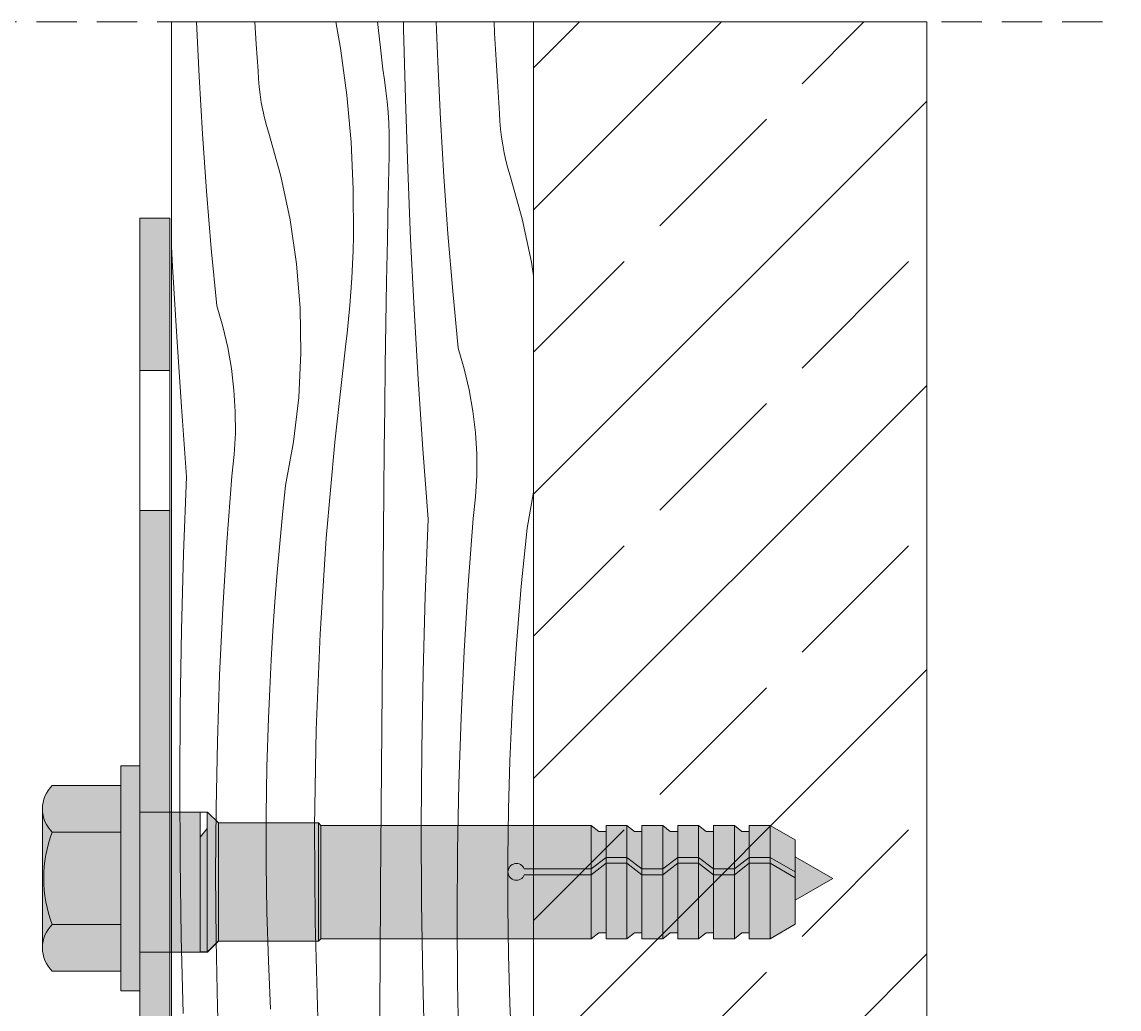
# Model space of a CAD drawing. Header units: millimetres. Extents: x -7826 to 55813, y 465 to 25965.
# Drawn here: x 52154 to 52700, y 17048 to 17539 of the extents above; entities that cross this region are included whole.
import ezdxf

# ---------------------------------------------------------------- set-up
doc = ezdxf.new("R2010")
doc.units = ezdxf.units.MM
doc.linetypes.add('Hidden Line', pattern=[30.00000000000001, 20, -10.00000000000001])
for name, color, linetype, lineweight in [('2D - Ogolne2', 251, 'Continuous', 15), ('2D Drafting - General102', 254, 'Continuous', 13), ('2D Drafting - General121', 255, 'Continuous', 0), ('2D Drafting - General2', 251, 'Continuous', 15), ('2D Drafting - General81', 251, 'Continuous', 20)]:
    doc.layers.add(name, color=color, linetype=linetype, lineweight=lineweight)

# ---------------------------------------------------------------- blocks, each defined once
blk = doc.blocks.new('*X40')
at = {"layer": '2D Drafting - General81', "linetype": 'Continuous'}
for p, q in [((-48135.55918690876, 65941.31526236323), (-48136.85226734833, 65968.52347304605)), ((-48107.07705916148, 65957.48070799242), (-48107.76772209375, 65968.52347304605)), ((-48067.59955866039, 65968.52347304605), (-48065.2327174974, 65955.46646922543)), ((-48046.87249045546, 65968.52347304605), (-48045.44567355789, 65957.15158069956)), ((-48033.81683771374, 65965.15095574128), (-48033.87324772732, 65968.52347304605)), ((-48032.9455846115, 65930.25003056173), (-48033.81683771374, 65965.15095574128)), ((-48016.84816907161, 65948.69184465852), (-48017.55540845841, 65968.52347304605)), ((-47988.57816681778, 65962.90288503011), (-47988.8499469395, 65968.52347304605)), ((-47987.84075714507, 65949.60342938539), (-47988.57816681778, 65962.90288503011)), ((-48106.15159196953, 65944.19301428931), (-48107.07705916148, 65957.48070799242)), ((-48065.2327174974, 65955.46646922543), (-48062.06649773996, 65932.1609785565)), ((-48045.44567355789, 65957.15158069956), (-48044.11707639878, 65944.95358598208)), ((-48015.4914256615, 65920.14407654207), (-48016.84816907161, 65948.69184465852)), ((-47987.00929791422, 65936.30952217126), (-47987.84075714507, 65949.60342938539)), ((-48105.97453096657, 65940.24809045107), (-48106.15159196953, 65944.19301428931)), ((-48043.29300106131, 65939.63670527338), (-48044.11707639877, 65944.95358598206)), ((-48133.86446801285, 65912.7855630137), (-48135.55918690876, 65941.31526236323)), ((-48105.65911690273, 65936.31181192225), (-48105.97453096657, 65940.24809045107)), ((-48042.59376099056, 65934.30197154474), (-48043.29300106131, 65939.63670527338)), ((-48105.20573846481, 65932.38902940467), (-48105.65911690273, 65936.31181192225)), ((-48104.61495435402, 65928.48457696897), (-48105.20573846481, 65932.38902940467)), ((-48062.06649773996, 65932.1609785565), (-48059.93529561953, 65908.7381516478)), ((-48042.01974030953, 65928.95231539787), (-48042.59376099056, 65934.30197154474)), ((-47986.08383072227, 65923.02182846815), (-47987.00929791422, 65936.30952217126)), ((-48103.88749259753, 65924.6032660975), (-48104.61495435402, 65928.48457696897)), ((-48041.57125435281, 65923.59067563203), (-48042.01974030953, 65928.95231539787)), ((-48031.78700388518, 65895.3574618535), (-48032.9455846115, 65930.25003056173)), ((-48103.0242496512, 65920.7498797551), (-48103.88749259753, 65924.6032660975)), ((-48102.02628929499, 65916.92916649504), (-48103.0242496512, 65920.7498797551)), ((-48041.24854949328, 65918.21999762961), (-48041.57125435281, 65923.59067563203)), ((-48013.7967067656, 65891.61437719254), (-48015.4914256615, 65920.14407654207)), ((-47985.90676971932, 65919.07690462992), (-47986.08383072227, 65923.02182846815)), ((-48100.894841322, 65913.14583460732), (-48102.02628929499, 65916.92916649504)), ((-48041.05180300677, 65912.8432317381), (-48041.24854949328, 65918.21999762961)), ((-47985.59135565547, 65915.14062610109), (-47985.90676971932, 65919.07690462992)), ((-47985.13797721755, 65911.21784358351), (-47985.59135565547, 65915.14062610109)), ((-48131.83201130613, 65884.27793356392), (-48133.86446801285, 65912.7855630137)), ((-48094.8586692488, 65891.80366493092), (-48100.894841322, 65913.14583460732)), ((-48040.98112297471, 65907.46333164933), (-48041.05180300677, 65912.8432317381)), ((-47984.54719310677, 65907.3133911478), (-47985.13797721755, 65911.21784358351)), ((-48059.93529561953, 65908.7381516478), (-48058.84329143008, 65885.24393172625)), ((-48041.03654822473, 65902.08325277688), (-48040.98112297471, 65907.46333164933)), ((-47983.81973135027, 65903.43208027634), (-47984.54719310677, 65907.3133911478)), ((-48041.47983624931, 65881.1931889712), (-48041.03654822473, 65902.08325277688)), ((-47982.95648840394, 65899.57869393393), (-47983.81973135027, 65903.43208027634)), ((-47981.95852804773, 65895.75798067388), (-47982.95648840394, 65899.57869393393)), ((-48030.3411740771, 65860.47561504858), (-48031.78700388518, 65895.3574618535)), ((-47980.82708007474, 65891.97464878616), (-47981.95852804773, 65895.75798067388)), ((-48090.22232341233, 65870.11431553823), (-48094.8586692488, 65891.80366493092)), ((-48011.76425005888, 65863.10674774276), (-48013.7967067656, 65891.61437719254)), ((-47974.79090800155, 65870.63247910976), (-47980.82708007474, 65891.97464878616)), ((-48129.46210182942, 65855.79637205154), (-48131.83201130613, 65884.27793356392)), ((-48058.84329143008, 65885.24393172625), (-48058.79262710762, 65861.72440205411)), ((-48041.88953139503, 65860.3024393445), (-48041.47983624931, 65881.1931889712)), ((-48087.00540811454, 65848.1694975677), (-48090.22232341233, 65870.11431553823)), ((-47970.15456216507, 65848.94312971707), (-47974.79090800155, 65870.63247910976)), ((-48058.97442939573, 65854.85554403508), (-48058.79262710761, 65861.7244020541)), ((-48042.26563260252, 65839.41105791673), (-48041.88953139503, 65860.3024393445)), ((-48028.60819320276, 65825.606854852), (-48030.3411740771, 65860.47561504858)), ((-48009.39434058216, 65834.62518623038), (-48011.76425005888, 65863.10674774276)), ((-48148.67595445002, 65846.77804067316), (-48149.17559333131, 65856.83111661568)), ((-48126.75507194945, 65827.34487285836), (-48129.46210182942, 65855.79637205154)), ((-48059.24509021627, 65847.98961326948), (-48058.97442939573, 65854.85554403508)), ((-48146.65593999139, 65811.92473090286), (-48148.67595445002, 65846.77804067316)), ((-48085.22152574427, 65826.06200237981), (-48087.00540811454, 65848.1694975677)), ((-48059.60456425637, 65841.1277592218), (-48059.24509021627, 65847.98961326948)), ((-47969.17559333132, 65842.26490201542), (-47970.15456216507, 65848.94312971707)), ((-48060.05279133443, 65834.27113067388), (-48059.60456425637, 65841.1277592218)), ((-48042.6081388992, 65818.51909870954), (-48042.26563260252, 65839.41105791673)), ((-48060.58969641022, 65827.42087553287), (-48060.05279133443, 65834.27113067388)), ((-48006.68731070219, 65806.1736870372), (-48009.39434058216, 65834.62518623038)), ((-48123.71713177524, 65817.05870175642), (-48126.75507194945, 65827.34487285836)), ((-48061.2151895974, 65820.57814063881), (-48060.58969641022, 65827.42087553287)), ((-48084.87821926098, 65803.88530919864), (-48085.22152574427, 65826.06200237981)), ((-48026.58817874413, 65790.7535450817), (-48028.60819320276, 65825.606854852)), ((-48121.26830085058, 65806.61659356205), (-48123.71713177524, 65817.05870175642)), ((-48061.92916617863, 65813.7440715728), (-48061.2151895974, 65820.57814063881)), ((-48042.91704939944, 65797.62661574602), (-48042.6081388992, 65818.51909870954)), ((-48144.34902888901, 65777.08923432935), (-48146.65593999139, 65811.92473090286)), ((-48062.73150662303, 65806.91981246513), (-48061.92916617863, 65813.7440715728)), ((-48119.4164847479, 65796.0522585824), (-48121.26830085058, 65806.61659356205)), ((-48068.06240733142, 65759.39984164199), (-48062.73150662303, 65806.91981246513)), ((-48003.64937052798, 65795.88751593526), (-48006.68731070219, 65806.1736870372)), ((-48085.97694030012, 65781.7331898447), (-48084.87821926098, 65803.88530919864)), ((-48118.16766169386, 65785.39980170991), (-48119.4164847479, 65796.0522585824)), ((-48043.19236330444, 65776.73366305063), (-48042.91704939944, 65797.62661574602)), ((-48001.20053960333, 65785.44540774089), (-48003.64937052798, 65795.88751593526)), ((-48024.28126764175, 65755.91804850819), (-48026.58817874413, 65790.7535450817)), ((-48117.52586326982, 65774.69361232137), (-48118.16766169386, 65785.39980170991)), ((-47999.34872350065, 65774.88107276123), (-48001.20053960333, 65785.44540774089)), ((-48088.51304303503, 65759.69931223063), (-48085.97694030012, 65781.7331898447)), ((-48141.75537753266, 65742.27391251555), (-48144.34902888901, 65777.08923432935)), ((-48117.49316139666, 65763.96825325848), (-48117.52586326982, 65774.69361232137)), ((-48043.43407990228, 65755.84029464905), (-48043.19236330444, 65776.73366305063)), ((-47998.09990044661, 65764.22861588876), (-47999.34872350065, 65774.88107276123)), ((-48118.06966164598, 65753.2583492485), (-48117.49316139666, 65763.96825325848)), ((-47997.45810202257, 65753.52242650022), (-47998.09990044661, 65764.22861588876)), ((-48092.47580382138, 65737.87684429633), (-48088.51304303503, 65759.69931223063)), ((-48072.27152559577, 65711.7674004613), (-48068.06240733142, 65759.39984164199)), ((-48119.25350289932, 65742.59847512507), (-48118.06966164598, 65753.2583492485)), ((-48043.64219856793, 65734.946564568), (-48043.43407990228, 65755.84029464905)), ((-48021.6876162854, 65721.10272669439), (-48024.28126764175, 65755.91804850819)), ((-47997.4254001494, 65742.79706743732), (-47997.45810202257, 65753.52242650022)), ((-48143.19749251639, 65704.14419085675), (-48141.75537753266, 65742.27391251555)), ((-48121.71689520412, 65709.64423215156), (-48119.25350289932, 65742.59847512507)), ((-47998.00190039873, 65732.08716342734), (-47997.4254001494, 65742.79706743732)), ((-48094.00298608049, 65723.44826074521), (-48092.47580382138, 65737.87684429633)), ((-48043.99548416454, 65695.60284211436), (-48043.64219856793, 65734.946564568)), ((-47972.40804257413, 65716.70565847518), (-47969.17559333132, 65734.5063847248)), ((-47999.18574165206, 65721.4272893039), (-47998.00190039873, 65732.08716342734)), ((-48095.39978993592, 65709.0064724926), (-48094.00298608049, 65723.44826074521)), ((-48023.12973126913, 65682.97300503559), (-48021.6876162854, 65721.10272669439)), ((-48001.64913395686, 65688.4730463304), (-47999.18574165206, 65721.4272893039)), ((-47973.93522483324, 65702.27707492406), (-47972.40804257413, 65716.70565847518)), ((-48123.7312893258, 65676.65949859304), (-48121.71689520412, 65709.64423215156)), ((-48096.66610144325, 65694.55265762901), (-48095.39978993592, 65709.0064724926)), ((-48075.35652167157, 65664.04896661646), (-48072.27152559577, 65711.7674004613)), ((-48144.23651075828, 65666.00135652977), (-48143.19749251639, 65704.14419085675)), ((-47975.33202868867, 65687.83528667144), (-47973.93522483324, 65702.27707492406)), ((-48097.80181730295, 65680.08799522612), (-48096.66610144325, 65694.55265762901)), ((-48044.33482323209, 65656.25899690037), (-48043.99548416454, 65695.60284211436)), ((-48003.66352807854, 65655.48831277188), (-48001.64913395686, 65688.4730463304)), ((-47976.59834019599, 65673.38147180786), (-47975.33202868867, 65687.83528667144)), ((-48098.80684486888, 65665.61366524038), (-48097.80181730295, 65680.08799522612)), ((-48024.16874951102, 65644.83017070862), (-48023.12973126913, 65682.97300503559)), ((-48125.29631167968, 65643.65039171878), (-48123.7312893258, 65676.65949859304)), ((-47977.7340560557, 65658.91680940495), (-47976.59834019599, 65673.38147180786)), ((-48144.87231617951, 65627.84967084133), (-48144.23651075828, 65666.00135652977)), ((-48099.6811021558, 65651.13084841697), (-48098.80684486888, 65665.61366524038)), ((-48077.31568068597, 65616.27106560198), (-48075.35652167157, 65664.04896661646)), ((-47978.73908362163, 65644.44247941923), (-47977.7340560557, 65658.91680940495)), ((-48044.66021572797, 65616.91503386985), (-48044.33482323209, 65656.25899690037)), ((-48005.22855043242, 65622.47920589762), (-48003.66352807854, 65655.48831277188)), ((-48100.42451784608, 65636.64072619335), (-48099.6811021558, 65651.13084841697)), ((-48126.41167202049, 65610.62303331829), (-48125.29631167968, 65643.65039171878)), ((-48024.80455493226, 65606.67848502017), (-48024.16874951102, 65644.83017070862)), ((-47979.61334090855, 65629.95966259581), (-47978.73908362163, 65644.44247941923)), ((-48101.03703129548, 65622.14448060292), (-48100.42451784608, 65636.64072619335)), ((-48145.10483774808, 65589.69339608705), (-48144.87231617951, 65627.84967084133)), ((-47980.35675659882, 65615.46954037219), (-47979.61334090855, 65629.95966259581)), ((-48101.76610209637, 65598.00720449534), (-48101.03703129548, 65622.1444806029)), ((-48006.34391077323, 65589.45184749713), (-48005.22855043242, 65622.47920589762)), ((-48078.14791359104, 65568.46025596873), (-48077.31568068597, 65616.27106560198)), ((-48044.97166161132, 65577.57095796657), (-48044.66021572797, 65616.91503386985)), ((-47980.96927004823, 65600.97329478175), (-47980.35675659882, 65615.46954037219)), ((-48127.07716349617, 65577.58354856595), (-48126.41167202049, 65610.62303331829)), ((-48025.03707650082, 65568.5222102659), (-48024.80455493226, 65606.67848502017)), ((-47981.69834084912, 65576.8360186742), (-47980.96927004823, 65600.97329478175)), ((-48102.13226465031, 65573.86169627726), (-48101.76610209637, 65598.00720449534)), ((-48144.93404948674, 65551.53679507528), (-48145.10483774808, 65589.69339608705)), ((-48007.00940224891, 65556.4123627448), (-48006.34391077323, 65589.45184749713)), ((-48127.29266268628, 65544.53806488507), (-48127.07716349617, 65577.58354856595)), ((-48045.26916084296, 65538.22677413428), (-48044.97166161132, 65577.57095796657)), ((-47982.06450340306, 65552.69051045612), (-47981.69834084912, 65576.8360186742)), ((-48102.13543621674, 65549.71341203041), (-48102.13226465031, 65573.86169627726)), ((-48077.85275776914, 65520.64311456071), (-48078.14791359104, 65568.46025596873)), ((-48024.86628823948, 65530.36560925412), (-48025.03707650082, 65568.5222102659)), ((-48007.22490143902, 65523.36687906391), (-48007.00940224891, 65556.4123627448)), ((-48144.3599704759, 65513.38413065072), (-48144.93404948674, 65551.53679507528)), ((-48101.77561607899, 65525.56780846385), (-48102.13543621674, 65549.71341203041)), ((-47982.06767496949, 65528.54222620927), (-47982.06450340306, 65552.69051045612)), ((-48127.05812962485, 65511.49271081151), (-48127.29266268628, 65544.53806488507)), ((-48045.55271338554, 65498.88248731676), (-48045.26916084296, 65538.22677413428)), ((-48024.29220922864, 65492.21294482956), (-48024.86628823948, 65530.36560925412)), ((-47981.70785483174, 65504.3966226427), (-47982.06767496949, 65528.54222620927)), ((-48101.05288554446, 65501.43034168086), (-48101.77561607899, 65525.56780846385)), ((-48006.99036837759, 65490.32152499035), (-48007.22490143902, 65523.36687906391)), ((-48076.43037729008, 65472.84622174155), (-48077.85275776914, 65520.64311456071)), ((-48143.3826648515, 65475.23966521837), (-48144.3599704759, 65513.38413065072)), ((-48126.37360780784, 65478.45361485708), (-48127.05812962485, 65511.49271081151)), ((-48099.96740792618, 65477.30646594612), (-48101.05288554446, 65501.43034168086)), ((-47980.98512429721, 65480.25915585971), (-47981.70785483174, 65504.3966226427)), ((-48045.82231920341, 65459.53810245784), (-48045.55271338554, 65498.88248731676)), ((-48023.31490360425, 65454.06847939721), (-48024.29220922864, 65492.21294482956)), ((-48006.30584656058, 65457.28242903591), (-48006.99036837759, 65490.32152499035)), ((-48126.21444805563, 65472.90347281695), (-48126.37360780783, 65478.45361485708)), ((-47979.89964667893, 65456.13528012497), (-47980.98512429721, 65480.25915585971))]:
    blk.add_line(p, q, dxfattribs=at)
blk = doc.blocks.new('Wype_nienie_130')
at = {"layer": '2D Drafting - General2', "linetype": 'Continuous'}
for p, q in [((-47969.17559333132, 65968.52347304605), (-48149.17559333131, 65968.52347304605)), ((-48149.17559333131, 65968.52347304605), (-48149.17559333131, 65056.60908800746)), ((-47969.17559333132, 65056.60908800746), (-47969.17559333132, 65968.52347304605))]:
    blk.add_line(p, q, dxfattribs=at)
at = {"layer": '2D Drafting - General81', "linetype": 'Continuous'}
blk.add_blockref('*X40', (0, 0), dxfattribs=at)

msp = doc.modelspace()

# ---------------------------------------------------------------- hatches: boundary and pattern name
at = {"layer": '2D Drafting - General102', "linetype": 'Continuous'}
for points in [[(52227.54745608946, 17365.773103874), (52227.54745608946, 17441.62813233713), (52212.54745608946, 17441.62813233713), (52212.54745608946, 17388.69763060702), (52212.54745608946, 17365.773103874)], [(52227.54745608946, 17146.14299042838), (52227.54745608946, 17296.10120666332), (52212.54745608946, 17296.10120666332), (52212.54745608946, 17169.06751716141), (52212.54745608946, 17146.14299042838)]]:
    msp.add_hatch(color=256, dxfattribs=at).paths.add_polyline_path(points)
h = msp.add_hatch(color=256, dxfattribs=at)
edge = h.paths.add_edge_path()
edge.add_line((52227.54745608946, 16821.62813233715), (52227.54745608946, 17076.47109321772))
edge.add_line((52227.54745608946, 17076.47109321772), (52212.54745608946, 17076.47109321772))
edge.add_line((52212.54745608946, 17076.47109321772), (52212.54745608946, 16821.62813233712))
edge.add_arc((52197.54745608946, 16821.62813233712), 15, -90, 0, ccw=False)
edge.add_line((52197.54745608946, 16806.62813233712), (52077.54745608946, 16806.62813233712))
edge.add_arc((52077.54745608946, 16821.62813233712), 15, 180, 270, ccw=False)
edge.add_line((52062.54745608946, 16821.62813233712), (52062.54745608946, 16976.62813233712))
edge.add_arc((52037.54745608945, 16976.62813233713), 25.00000000000728, 359.9999999999833, 449.9999999999833)
edge.add_line((52037.54745608946, 17001.62813233713), (51847.54745608945, 17001.62813233713))
edge.add_arc((51847.54745608947, 16976.62813233713), 25, 90.00000000003335, 180.0000000000334)
edge.add_line((51822.54745608946, 16976.62813233712), (51822.54745608946, 16911.62813233712))
edge.add_line((51822.54745608946, 16911.62813233712), (51837.54745608946, 16911.62813233712))
edge.add_line((51837.54745608946, 16911.62813233712), (51837.54745608946, 16976.62813233712))
edge.add_arc((51847.54745608947, 16976.62813233713), 10.00000000000728, 90.00000000008328, 180.0000000000834, ccw=False)
edge.add_line((51847.54745608945, 16986.62813233713), (52037.54745608946, 16986.62813233713))
edge.add_arc((52037.54745608945, 16976.62813233713), 10.00000000000728, -4.172306944383308e-11, 89.99999999995828, ccw=False)
edge.add_line((52047.54745608946, 16976.62813233712), (52047.54745608946, 16821.62813233712))
edge.add_arc((52077.54745608945, 16821.62813233713), 29.99999999999272, 180.0000000000139, 270.0000000000139)
edge.add_line((52077.54745608946, 16791.62813233713), (52197.54745608946, 16791.62813233713))
edge.add_arc((52197.54745608945, 16821.62813233714), 30.00000000000728, 270.0000000000139, 360.0000000000139)
at = {"layer": '2D Drafting - General121', "linetype": 'Continuous'}
for points in [[(52212.54745608946, 17113.14836689576), (52212.54745608946, 17057.2292166301), (52203.22759771185, 17057.2292166301), (52203.22759771185, 17113.14836689576), (52203.22759771185, 17169.06751716141), (52212.54745608946, 17169.06751716141)], [(52242.54744807875, 17076.47109321772), (52212.54745608946, 17076.47109321772), (52212.54745608946, 17113.14836689576), (52212.54745608946, 17146.1429904284), (52242.54744807875, 17146.1429904284), (52242.54744807875, 17109.27269356916)], [(52212.54745608946, 17076.47109321772), (52212.54745608946, 17113.14836689576), (52212.54745608946, 17146.1429904284), (52242.54744807875, 17146.1429904284), (52242.54744807875, 17110.22243137282), (52242.54744807875, 17076.47109321772)], [(52246.06091351096, 17076.56817832289), (52246.06091351096, 17146.14299117279), (52246.23644285264, 17146.14299117279), (52251.64999029777, 17140.72944372767), (52251.64999029777, 17081.98172576804), (52246.23644285264, 17076.56817832289)], [(52242.54744807875, 17076.56817832289), (52242.54744807875, 17109.27269356916), (52242.54744807875, 17133.62669008941), (52246.06091351096, 17137.99750059063), (52246.06091351096, 17076.56817832289)], [(52251.64999029777, 17081.88464066284), (52251.64999029777, 17140.72944372767), (52301.39230721037, 17140.72944372767), (52301.39230721037, 17081.88464066284)], [(52301.39230721037, 17081.88464066284), (52301.39230721037, 17140.72944372767), (52302.63777871219, 17139.48397222584), (52302.63777871219, 17083.13011216466)], [(52444.49791666278, 17136.52530604097), (52444.49791666278, 17123.57424402104), (52437.05663887452, 17117.82775944729), (52437.05663887452, 17139.48397222584), (52440.79958393169, 17136.52530604097)], [(52454.85324830985, 17139.48397222584), (52454.85324830985, 17123.57424402104), (52444.49791666278, 17123.57424402104), (52444.49791666278, 17139.48397222584)], [(52462.29452609811, 17136.52530604097), (52462.29452609811, 17117.8277594473), (52454.85324830985, 17123.57424402104), (52454.85324830985, 17139.48397222584), (52458.59619336703, 17136.52530604097)], [(52472.64985774518, 17139.48397222584), (52472.64985774518, 17117.8277594473), (52462.29452609811, 17117.8277594473), (52462.29452609811, 17139.48397222584)], [(52472.64985774518, 17117.8277594473), (52472.64985774518, 17139.48397222584), (52476.39280280234, 17136.52530604097), (52480.09113553345, 17136.52530604097), (52480.09113553345, 17123.57424402104)], [(52490.44646718051, 17139.48397222584), (52490.44646718051, 17123.57424402104), (52480.09113553345, 17123.57424402104), (52480.09113553345, 17139.48397222584)], [(52497.88774496877, 17136.52530604097), (52497.88774496877, 17117.8277594473), (52490.44646718051, 17123.57424402104), (52490.44646718051, 17139.48397222584), (52494.18941223768, 17136.52530604097)], [(52508.24307661585, 17139.48397222584), (52508.24307661585, 17117.8277594473), (52497.88774496877, 17117.8277594473), (52497.88774496877, 17139.48397222584)], [(52515.68435440411, 17136.52530604097), (52515.68435440411, 17123.57424402104), (52508.24307661585, 17117.8277594473), (52508.24307661585, 17139.48397222584), (52511.98602167303, 17136.52530604097)], [(52515.68435440411, 17123.57424402104), (52515.68435440411, 17139.48397222584), (52526.03968605119, 17139.48397222584), (52526.03968605119, 17123.57424402104)], [(52538.42001502986, 17116.42645775254), (52526.03968605119, 17123.57424402104), (52526.03968605119, 17139.48397222584), (52538.42001502986, 17132.33618595735)], [(52437.05663887452, 17117.82775944729), (52444.49791666278, 17123.57424402104), (52444.49791666278, 17120.61557783615), (52437.05663887452, 17114.86909326243)], [(52444.49791666278, 17086.08877834954), (52440.79958393169, 17086.08877834954), (52437.05663887452, 17083.13011216466), (52437.05663887452, 17114.86909326243), (52444.49791666278, 17120.61557783615)], [(52444.49791666278, 17123.57424402104), (52454.85324830985, 17123.57424402104), (52454.85324830985, 17120.61557783615), (52444.49791666278, 17120.61557783615)], [(52444.49791666278, 17083.13011216466), (52444.49791666278, 17120.61557783615), (52454.85324830985, 17120.61557783615), (52454.85324830985, 17083.13011216466)], [(52462.29452609811, 17114.86909326243), (52454.85324830985, 17120.61557783615), (52454.85324830985, 17123.57424402104), (52462.29452609811, 17117.8277594473)], [(52462.29452609811, 17086.08877834954), (52458.59619336703, 17086.08877834954), (52454.85324830985, 17083.13011216466), (52454.85324830985, 17120.61557783615), (52462.29452609811, 17114.86909326243)], [(52480.09113553345, 17120.61557783615), (52472.64985774518, 17114.86909326243), (52472.64985774518, 17117.8277594473), (52480.09113553345, 17123.57424402104)], [(52480.09113553345, 17086.08877834954), (52476.39280280234, 17086.08877834954), (52472.64985774518, 17083.13011216466), (52472.64985774518, 17114.86909326243), (52480.09113553345, 17120.61557783615)], [(52490.44646718051, 17120.61557783615), (52480.09113553345, 17120.61557783615), (52480.09113553345, 17123.57424402104), (52490.44646718051, 17123.57424402104)], [(52490.44646718051, 17083.13011216466), (52480.09113553345, 17083.13011216466), (52480.09113553345, 17120.61557783615), (52490.44646718051, 17120.61557783615)], [(52497.88774496877, 17114.86909326243), (52490.44646718051, 17120.61557783615), (52490.44646718051, 17123.57424402104), (52497.88774496877, 17117.8277594473)], [(52497.88774496877, 17086.08877834954), (52494.18941223768, 17086.08877834954), (52490.44646718051, 17083.13011216466), (52490.44646718051, 17120.61557783615), (52497.88774496877, 17114.86909326243)], [(52508.24307661585, 17117.8277594473), (52515.68435440411, 17123.57424402104), (52515.68435440411, 17120.61557783615), (52508.24307661585, 17114.86909326243)], [(52515.68435440411, 17086.08877834954), (52511.98602167303, 17086.08877834954), (52508.24307661585, 17083.13011216466), (52508.24307661585, 17114.86909326243), (52515.68435440411, 17120.61557783615)], [(52515.68435440411, 17123.57424402104), (52526.03968605119, 17123.57424402104), (52526.03968605119, 17120.61557783615), (52515.68435440411, 17120.61557783615)], [(52515.68435440411, 17083.13011216466), (52515.68435440411, 17120.61557783615), (52526.03968605119, 17120.61557783615), (52526.03968605119, 17083.13011216466)], [(52538.42001502986, 17113.46779156767), (52526.03968605119, 17120.61557783615), (52526.03968605119, 17123.57424402104), (52538.42001502986, 17116.42645775254)], [(52538.42001502986, 17090.27789843315), (52526.03968605119, 17083.13011216466), (52526.03968605119, 17120.61557783615), (52538.42001502986, 17113.46779156767)], [(52557.14783964321, 17113.05128179058), (52538.42001502986, 17102.23876720872), (52538.42001502986, 17123.86379637243)], [(52462.29452609811, 17117.8277594473), (52472.64985774518, 17117.8277594473), (52472.64985774518, 17114.86909326243), (52462.29452609811, 17114.86909326243)], [(52462.29452609811, 17083.13011216466), (52462.29452609811, 17114.86909326243), (52472.64985774518, 17114.86909326243), (52472.64985774518, 17083.13011216466)], [(52497.88774496877, 17117.8277594473), (52508.24307661585, 17117.8277594473), (52508.24307661585, 17114.86909326243), (52497.88774496877, 17114.86909326243)], [(52508.24307661585, 17083.13011216466), (52497.88774496877, 17083.13011216466), (52497.88774496877, 17114.86909326243), (52508.24307661585, 17114.86909326243)]]:
    msp.add_hatch(color=256, dxfattribs=at).paths.add_polyline_path(points)
h = msp.add_hatch(color=256, dxfattribs=at)
edge = h.paths.add_edge_path()
edge.add_line((52203.22759771185, 17136.05968540739), (52169.05478366061, 17136.05968540739))
edge.add_arc((52180.49426260673, 17147.7095083794), 16.32727943774128, 134.4780486831346, 225.5219513168654, ccw=False)
edge.add_line((52169.05478366061, 17159.35933135141), (52203.22759771185, 17159.35933135141))
edge.add_line((52203.22759771185, 17159.35933135141), (52203.22759771185, 17136.05968540739))
h = msp.add_hatch(color=256, dxfattribs=at)
edge = h.paths.add_edge_path()
edge.add_arc((52228.36297333631, 17113.14836689575), 63.57979143210105, 179.9999999999869, 201.1220213823702)
edge.add_arc((52180.49426260676, 17078.58722541214), 16.32727943776167, 134.4780486832074, 180.0000000000766)
edge.add_line((52164.166983169, 17078.58722541212), (52164.166983169, 17147.70950837939))
edge.add_arc((52180.49426260673, 17147.70950837939), 16.32727943772625, 179.9999999999745, 225.5219513168479)
edge.add_arc((52228.36297333635, 17113.14836689578), 63.5797914321386, 158.8779786176355, 180.0000000000197)
h = msp.add_hatch(color=256, dxfattribs=at)
edge = h.paths.add_edge_path()
edge.add_line((52203.22759771185, 17090.23704838415), (52169.05478366061, 17090.23704838415))
edge.add_arc((52228.36297333629, 17113.14836689574), 63.57979143207906, 179.9999999999803, 201.1220213823711, ccw=False)
edge.add_arc((52228.36297333633, 17113.14836689579), 63.5797914321156, 158.8779786176346, 180.0000000000262, ccw=False)
edge.add_line((52169.05478366061, 17136.05968540739), (52203.22759771185, 17136.05968540739))
edge.add_line((52203.22759771185, 17136.05968540739), (52203.22759771185, 17113.14836689576))
edge.add_line((52203.22759771185, 17113.14836689576), (52203.22759771185, 17090.23704838415))
h = msp.add_hatch(color=256, dxfattribs=at)
edge = h.paths.add_edge_path()
edge.add_line((52302.63777871219, 17083.13011216466), (52302.63777871219, 17139.48397222584))
edge.add_line((52302.63777871219, 17139.48397222584), (52437.05663887452, 17139.48397222584))
edge.add_line((52437.05663887452, 17139.48397222584), (52437.05663887452, 17117.8277594473))
edge.add_line((52437.05663887452, 17117.8277594473), (52403.74802213503, 17117.8277594473))
edge.add_arc((52399.83341370045, 17116.34842635486), 4.184804128563717, 20.70161155940426, 339.2983884405957)
edge.add_line((52403.74802213503, 17114.86909326243), (52437.05663887452, 17114.86909326243))
edge.add_line((52437.05663887452, 17114.86909326243), (52437.05663887452, 17083.13011216466))
edge.add_line((52437.05663887452, 17083.13011216466), (52302.63777871219, 17083.13011216466))
h = msp.add_hatch(color=256, dxfattribs=at)
edge = h.paths.add_edge_path()
edge.add_line((52437.05663887452, 17114.86909326243), (52403.74802213503, 17114.86909326243))
edge.add_arc((52399.83341370045, 17116.34842635486), 4.184804128563717, 20.701611559404284, 339.2983884405957, ccw=False)
edge.add_line((52403.74802213503, 17117.8277594473), (52437.05663887452, 17117.8277594473))
edge.add_line((52437.05663887452, 17117.8277594473), (52437.05663887452, 17114.86909326243))
h = msp.add_hatch(color=256, dxfattribs=at)
edge = h.paths.add_edge_path()
edge.add_line((52203.22759771185, 17066.93740244011), (52169.05478366061, 17066.93740244011))
edge.add_arc((52180.49426260674, 17078.58722541213), 16.32727943775157, 134.4780486831349, 225.5219513168651, ccw=False)
edge.add_line((52169.05478366061, 17090.23704838415), (52203.22759771185, 17090.23704838415))
edge.add_line((52203.22759771185, 17090.23704838415), (52203.22759771185, 17066.93740244011))
at = {"layer": '2D Drafting - General81', "linetype": 'Continuous'}
h = msp.add_hatch(dxfattribs=at)
h.set_pattern_fill('SOLID___DASHED', color=256, style=0, pattern_type=2)
h.set_pattern_definition([(44.99999999999999, (100377.5941558313, -48429.32658651435), (-70.71067811865473, 70.71067811865478), []), (44.99999999999999, (100342.238816772, -48393.97124745503), (-70.71067811865473, 70.71067811865478), [75, -25])])
h.paths.add_polyline_path([(52408.4185625, 16627.28250149311), (52603.96428346331, 16627.28250149311), (52603.96428346331, 17539.1969027811), (52408.4185625, 17539.1969027811)])

# ---------------------------------------------------------------- linework, layer by layer
at = {"layer": '2D - Ogolne2', "linetype": 'Continuous'}
for p, q in [((52227.54745608946, 17367.23047296836), (52227.54745608946, 17330.36017536472)), ((52227.54745608946, 17297.55857501329), (52227.54745608946, 17331.30991316838)), ((52242.54744807875, 17146.14299117279), (52242.54744807875, 17109.27269356916)), ((52246.23644285264, 17146.14299117279), (52242.54744807875, 17146.14299117279)), ((52251.64999029777, 17140.72944372767), (52246.23644285264, 17146.14299117279)), ((52301.39230721037, 17140.72944372767), (52251.64999029777, 17140.72944372767)), ((52251.64999029777, 17140.72944372767), (52251.64999029777, 17081.88464066284)), ((52302.63777871219, 17139.48397222584), (52301.39230721037, 17140.72944372767)), ((52301.39230721037, 17140.72944372767), (52301.39230721037, 17081.88464066284)), ((52302.63777871219, 17083.13011216466), (52302.63777871219, 17139.48397222584)), ((52437.05663887452, 17139.48397222584), (52302.63777871219, 17139.48397222584)), ((52437.05663887452, 17139.48397222584), (52437.05663887452, 17083.13011216466)), ((52440.79958393169, 17136.52530604097), (52437.05663887452, 17139.48397222584)), ((52444.49791666278, 17136.52530604097), (52440.79958393169, 17136.52530604097)), ((52444.49791666278, 17139.48397222584), (52444.49791666278, 17083.13011216466)), ((52454.85324830985, 17139.48397222584), (52444.49791666278, 17139.48397222584)), ((52444.49791666278, 17139.48397222584), (52444.49791666278, 17136.52530604097)), ((52454.85324830985, 17139.48397222584), (52454.85324830985, 17083.13011216466)), ((52458.59619336703, 17136.52530604097), (52454.85324830985, 17139.48397222584)), ((52462.29452609811, 17136.52530604097), (52458.59619336703, 17136.52530604097)), ((52462.29452609811, 17139.48397222584), (52462.29452609811, 17083.13011216466)), ((52472.64985774518, 17139.48397222584), (52462.29452609811, 17139.48397222584)), ((52462.29452609811, 17139.48397222584), (52462.29452609811, 17136.52530604097)), ((52472.64985774518, 17139.48397222584), (52472.64985774518, 17083.13011216466)), ((52476.39280280234, 17136.52530604097), (52472.64985774518, 17139.48397222584)), ((52480.09113553345, 17136.52530604097), (52476.39280280234, 17136.52530604097)), ((52480.09113553345, 17139.48397222584), (52480.09113553345, 17083.13011216466)), ((52490.44646718051, 17139.48397222584), (52480.09113553345, 17139.48397222584)), ((52480.09113553345, 17139.48397222584), (52480.09113553345, 17136.52530604097)), ((52490.44646718051, 17139.48397222584), (52490.44646718051, 17083.13011216466)), ((52494.18941223768, 17136.52530604097), (52490.44646718051, 17139.48397222584)), ((52497.88774496877, 17136.52530604097), (52494.18941223768, 17136.52530604097)), ((52497.88774496877, 17139.48397222584), (52497.88774496877, 17083.13011216466)), ((52508.24307661585, 17139.48397222584), (52497.88774496877, 17139.48397222584)), ((52497.88774496877, 17139.48397222584), (52497.88774496877, 17136.52530604097)), ((52508.24307661585, 17139.48397222584), (52508.24307661585, 17083.13011216466)), ((52511.98602167302, 17136.52530604097), (52508.24307661585, 17139.48397222584)), ((52515.68435440411, 17136.52530604097), (52511.98602167302, 17136.52530604097)), ((52526.03968605119, 17139.48397222584), (52515.68435440411, 17139.48397222584)), ((52515.68435440411, 17139.48397222584), (52515.68435440411, 17083.13011216466)), ((52526.03968605119, 17139.48397222584), (52526.03968605119, 17083.13011216466)), ((52538.42001502986, 17132.33618595735), (52526.03968605119, 17139.48397222584)), ((52538.42001502986, 17132.33618595735), (52538.42001502986, 17090.27789843315)), ((52444.49791666278, 17123.57424402104), (52437.05663887452, 17117.82775944729)), ((52444.49791666278, 17120.61557783615), (52437.05663887452, 17114.86909326243)), ((52454.85324830985, 17123.57424402104), (52444.49791666278, 17123.57424402104)), ((52454.85324830985, 17120.61557783615), (52444.49791666278, 17120.61557783615)), ((52462.29452609811, 17117.82775944729), (52454.85324830985, 17123.57424402104)), ((52462.29452609811, 17114.86909326243), (52454.85324830985, 17120.61557783615)), ((52480.09113553345, 17123.57424402104), (52472.64985774518, 17117.82775944729)), ((52480.09113553345, 17120.61557783615), (52472.64985774518, 17114.86909326243)), ((52490.44646718051, 17123.57424402104), (52480.09113553345, 17123.57424402104)), ((52490.44646718051, 17120.61557783615), (52480.09113553345, 17120.61557783615)), ((52497.88774496877, 17117.82775944729), (52490.44646718051, 17123.57424402104)), ((52497.88774496877, 17114.86909326243), (52490.44646718051, 17120.61557783615)), ((52515.68435440411, 17123.57424402104), (52508.24307661585, 17117.82775944729)), ((52515.68435440411, 17120.61557783615), (52508.24307661585, 17114.86909326243)), ((52526.03968605119, 17123.57424402104), (52515.68435440411, 17123.57424402104)), ((52526.03968605119, 17120.61557783615), (52515.68435440411, 17120.61557783615)), ((52538.42001502986, 17116.42645775254), (52526.03968605119, 17123.57424402104)), ((52538.42001502986, 17113.46779156765), (52526.03968605119, 17120.61557783615)), ((52538.42001502986, 17123.86379637243), (52557.14783964321, 17113.05128179058)), ((52437.05663887452, 17117.82775944729), (52403.74802213503, 17117.82775944729)), ((52437.05663887452, 17114.86909326243), (52403.74802213503, 17114.86909326243)), ((52472.64985774518, 17117.82775944729), (52462.29452609811, 17117.82775944729)), ((52472.64985774518, 17114.86909326243), (52462.29452609811, 17114.86909326243)), ((52508.24307661585, 17117.82775944729), (52497.88774496877, 17117.82775944729)), ((52508.24307661585, 17114.86909326243), (52497.88774496877, 17114.86909326243)), ((52242.54744807875, 17076.47109321772), (52242.54744807875, 17110.22243137282)), ((52538.42001502986, 17102.23876720872), (52557.14783964321, 17113.05128179058)), ((52538.42001502986, 17090.27789843315), (52526.03968605119, 17083.13011216466)), ((52251.64999029777, 17081.88464066284), (52246.23644285264, 17076.47109321772)), ((52301.39230721037, 17081.88464066284), (52251.64999029777, 17081.88464066284)), ((52302.63777871219, 17083.13011216466), (52301.39230721037, 17081.88464066284)), ((52437.05663887452, 17083.13011216466), (52302.63777871219, 17083.13011216466)), ((52440.79958393169, 17086.08877834954), (52437.05663887452, 17083.13011216466)), ((52444.49791666278, 17086.08877834954), (52440.79958393169, 17086.08877834954)), ((52444.49791666278, 17083.13011216466), (52444.49791666278, 17086.08877834954)), ((52454.85324830985, 17083.13011216466), (52444.49791666278, 17083.13011216466)), ((52458.59619336703, 17086.08877834954), (52454.85324830985, 17083.13011216466)), ((52462.29452609811, 17086.08877834954), (52458.59619336703, 17086.08877834954)), ((52462.29452609811, 17083.13011216466), (52462.29452609811, 17086.08877834954)), ((52472.64985774518, 17083.13011216466), (52462.29452609811, 17083.13011216466)), ((52476.39280280234, 17086.08877834954), (52472.64985774518, 17083.13011216466)), ((52480.09113553345, 17086.08877834954), (52476.39280280234, 17086.08877834954)), ((52480.09113553345, 17083.13011216466), (52480.09113553345, 17086.08877834954)), ((52490.44646718051, 17083.13011216466), (52480.09113553345, 17083.13011216466)), ((52494.18941223768, 17086.08877834954), (52490.44646718051, 17083.13011216466)), ((52497.88774496877, 17086.08877834954), (52494.18941223768, 17086.08877834954)), ((52497.88774496877, 17083.13011216466), (52497.88774496877, 17086.08877834954)), ((52508.24307661585, 17083.13011216466), (52497.88774496877, 17083.13011216466)), ((52511.98602167302, 17086.08877834954), (52508.24307661585, 17083.13011216466)), ((52515.68435440411, 17086.08877834954), (52511.98602167302, 17086.08877834954)), ((52526.03968605119, 17083.13011216466), (52515.68435440411, 17083.13011216466)), ((52246.23644285264, 17076.47109321772), (52242.54744807875, 17076.47109321772))]:
    msp.add_line(p, q, dxfattribs=at)
msp.add_arc((52399.83341370044, 17116.34842635486), 4.184804128572733, 20.70161155921624, 339.2983884407838, dxfattribs=at)
at = {"layer": '2D Drafting - General2', "linetype": 'Hidden Line'}
msp.add_line((51681.29362146282, 17539.19691580195), (52699.53923662394, 17539.19691580195), dxfattribs=at)
at = {"layer": '2D Drafting - General2', "linetype": 'Continuous'}
for p, q in [((52603.96428346331, 16627.28250472167), (52603.96428346331, 17539.1969027811)), ((52212.54745608946, 17441.62813233713), (52212.54745608946, 16821.62813233712)), ((52227.54745608946, 17441.62813233713), (52212.54745608946, 17441.62813233713)), ((52212.54745608946, 17441.62813233713), (52212.54745608946, 17226.62813233712)), ((52227.54745608946, 17441.62813233713), (52227.54745608946, 16821.62813233712)), ((52203.22759771185, 17169.06751716141), (52212.54745608946, 17169.06751716141)), ((52203.22759771185, 17113.14836689576), (52203.22759771185, 17169.06751716141)), ((52212.54745608946, 17169.06751716141), (52212.54745608946, 17113.14836689576)), ((52169.05478366061, 17159.3593313514), (52203.22759771185, 17159.3593313514)), ((52164.166983169, 17078.58722541212), (52164.166983169, 17147.70950837939)), ((52212.54745691705, 17146.14299042838), (52242.54744807875, 17146.14299042838)), ((52169.05478366061, 17136.05968540738), (52203.22759771185, 17136.05968540738)), ((52203.22759771185, 17113.14836689576), (52203.22759771185, 17057.2292166301)), ((52212.54745608946, 17057.2292166301), (52212.54745608946, 17113.14836689576)), ((52169.05478366061, 17090.23704838415), (52203.22759771185, 17090.23704838415)), ((52212.54745054109, 17076.47109321772), (52242.54744807875, 17076.47109321772)), ((52169.05478366061, 17066.93740244011), (52203.22759771185, 17066.93740244011)), ((52203.22759771185, 17057.2292166301), (52212.54745608946, 17057.2292166301))]:
    msp.add_line(p, q, dxfattribs=at)
at = {"layer": '2D Drafting - General2', "linetype": 'Continuous', "flags": 128}
for points in [[(52408.4185625, 16627.28250149311), (52603.96428346331, 16627.28250149311), (52603.96428346331, 17539.1969027811), (52408.4185625, 17539.1969027811)], [(52227.54745608946, 17365.773103874), (52227.54745608946, 17441.62813233713), (52212.54745608946, 17441.62813233713), (52212.54745608946, 17388.69763060702), (52212.54745608946, 17365.773103874)], [(52227.54745608946, 17146.14299042838), (52227.54745608946, 17296.10120666332), (52212.54745608946, 17296.10120666332), (52212.54745608946, 17169.06751716141), (52212.54745608946, 17146.14299042838)], [(52212.54745608946, 17113.14836689576), (52212.54745608946, 17057.2292166301), (52203.22759771185, 17057.2292166301), (52203.22759771185, 17113.14836689576), (52203.22759771185, 17169.06751716141), (52212.54745608946, 17169.06751716141)], [(52242.54744807875, 17076.47109321772), (52212.54745608946, 17076.47109321772), (52212.54745608946, 17113.14836689576), (52212.54745608946, 17146.1429904284), (52242.54744807875, 17146.1429904284), (52242.54744807875, 17109.27269356916)], [(52212.54745608946, 17076.47109321772), (52212.54745608946, 17113.14836689576), (52212.54745608946, 17146.1429904284), (52242.54744807875, 17146.1429904284), (52242.54744807875, 17110.22243137282), (52242.54744807875, 17076.47109321772)], [(52246.06091351096, 17076.56817832289), (52246.06091351096, 17146.14299117279), (52246.23644285264, 17146.14299117279), (52251.64999029777, 17140.72944372767), (52251.64999029777, 17081.98172576804), (52246.23644285264, 17076.56817832289)], [(52242.54744807875, 17076.56817832289), (52242.54744807875, 17109.27269356916), (52242.54744807875, 17133.62669008941), (52246.06091351096, 17137.99750059063), (52246.06091351096, 17076.56817832289)], [(52251.64999029777, 17081.88464066284), (52251.64999029777, 17140.72944372767), (52301.39230721037, 17140.72944372767), (52301.39230721037, 17081.88464066284)], [(52301.39230721037, 17081.88464066284), (52301.39230721037, 17140.72944372767), (52302.63777871219, 17139.48397222584), (52302.63777871219, 17083.13011216466)], [(52444.49791666278, 17136.52530604097), (52444.49791666278, 17123.57424402104), (52437.05663887452, 17117.82775944729), (52437.05663887452, 17139.48397222584), (52440.79958393169, 17136.52530604097)], [(52454.85324830985, 17139.48397222584), (52454.85324830985, 17123.57424402104), (52444.49791666278, 17123.57424402104), (52444.49791666278, 17139.48397222584)], [(52462.29452609811, 17136.52530604097), (52462.29452609811, 17117.8277594473), (52454.85324830985, 17123.57424402104), (52454.85324830985, 17139.48397222584), (52458.59619336703, 17136.52530604097)], [(52472.64985774518, 17139.48397222584), (52472.64985774518, 17117.8277594473), (52462.29452609811, 17117.8277594473), (52462.29452609811, 17139.48397222584)], [(52472.64985774518, 17117.8277594473), (52472.64985774518, 17139.48397222584), (52476.39280280234, 17136.52530604097), (52480.09113553345, 17136.52530604097), (52480.09113553345, 17123.57424402104)], [(52490.44646718051, 17139.48397222584), (52490.44646718051, 17123.57424402104), (52480.09113553345, 17123.57424402104), (52480.09113553345, 17139.48397222584)], [(52497.88774496877, 17136.52530604097), (52497.88774496877, 17117.8277594473), (52490.44646718051, 17123.57424402104), (52490.44646718051, 17139.48397222584), (52494.18941223768, 17136.52530604097)], [(52508.24307661585, 17139.48397222584), (52508.24307661585, 17117.8277594473), (52497.88774496877, 17117.8277594473), (52497.88774496877, 17139.48397222584)], [(52515.68435440411, 17136.52530604097), (52515.68435440411, 17123.57424402104), (52508.24307661585, 17117.8277594473), (52508.24307661585, 17139.48397222584), (52511.98602167303, 17136.52530604097)], [(52515.68435440411, 17123.57424402104), (52515.68435440411, 17139.48397222584), (52526.03968605119, 17139.48397222584), (52526.03968605119, 17123.57424402104)], [(52538.42001502986, 17116.42645775254), (52526.03968605119, 17123.57424402104), (52526.03968605119, 17139.48397222584), (52538.42001502986, 17132.33618595735)], [(52437.05663887452, 17117.82775944729), (52444.49791666278, 17123.57424402104), (52444.49791666278, 17120.61557783615), (52437.05663887452, 17114.86909326243)], [(52444.49791666278, 17086.08877834954), (52440.79958393169, 17086.08877834954), (52437.05663887452, 17083.13011216466), (52437.05663887452, 17114.86909326243), (52444.49791666278, 17120.61557783615)], [(52444.49791666278, 17123.57424402104), (52454.85324830985, 17123.57424402104), (52454.85324830985, 17120.61557783615), (52444.49791666278, 17120.61557783615)], [(52444.49791666278, 17083.13011216466), (52444.49791666278, 17120.61557783615), (52454.85324830985, 17120.61557783615), (52454.85324830985, 17083.13011216466)], [(52462.29452609811, 17114.86909326243), (52454.85324830985, 17120.61557783615), (52454.85324830985, 17123.57424402104), (52462.29452609811, 17117.8277594473)], [(52462.29452609811, 17086.08877834954), (52458.59619336703, 17086.08877834954), (52454.85324830985, 17083.13011216466), (52454.85324830985, 17120.61557783615), (52462.29452609811, 17114.86909326243)], [(52480.09113553345, 17120.61557783615), (52472.64985774518, 17114.86909326243), (52472.64985774518, 17117.8277594473), (52480.09113553345, 17123.57424402104)], [(52480.09113553345, 17086.08877834954), (52476.39280280234, 17086.08877834954), (52472.64985774518, 17083.13011216466), (52472.64985774518, 17114.86909326243), (52480.09113553345, 17120.61557783615)], [(52490.44646718051, 17120.61557783615), (52480.09113553345, 17120.61557783615), (52480.09113553345, 17123.57424402104), (52490.44646718051, 17123.57424402104)], [(52490.44646718051, 17083.13011216466), (52480.09113553345, 17083.13011216466), (52480.09113553345, 17120.61557783615), (52490.44646718051, 17120.61557783615)], [(52497.88774496877, 17114.86909326243), (52490.44646718051, 17120.61557783615), (52490.44646718051, 17123.57424402104), (52497.88774496877, 17117.8277594473)], [(52497.88774496877, 17086.08877834954), (52494.18941223768, 17086.08877834954), (52490.44646718051, 17083.13011216466), (52490.44646718051, 17120.61557783615), (52497.88774496877, 17114.86909326243)], [(52508.24307661585, 17117.8277594473), (52515.68435440411, 17123.57424402104), (52515.68435440411, 17120.61557783615), (52508.24307661585, 17114.86909326243)], [(52515.68435440411, 17086.08877834954), (52511.98602167303, 17086.08877834954), (52508.24307661585, 17083.13011216466), (52508.24307661585, 17114.86909326243), (52515.68435440411, 17120.61557783615)], [(52515.68435440411, 17123.57424402104), (52526.03968605119, 17123.57424402104), (52526.03968605119, 17120.61557783615), (52515.68435440411, 17120.61557783615)], [(52515.68435440411, 17083.13011216466), (52515.68435440411, 17120.61557783615), (52526.03968605119, 17120.61557783615), (52526.03968605119, 17083.13011216466)], [(52538.42001502986, 17113.46779156767), (52526.03968605119, 17120.61557783615), (52526.03968605119, 17123.57424402104), (52538.42001502986, 17116.42645775254)], [(52538.42001502986, 17090.27789843315), (52526.03968605119, 17083.13011216466), (52526.03968605119, 17120.61557783615), (52538.42001502986, 17113.46779156767)], [(52557.14783964321, 17113.05128179058), (52538.42001502986, 17102.23876720872), (52538.42001502986, 17123.86379637243)], [(52462.29452609811, 17117.8277594473), (52472.64985774518, 17117.8277594473), (52472.64985774518, 17114.86909326243), (52462.29452609811, 17114.86909326243)], [(52462.29452609811, 17083.13011216466), (52462.29452609811, 17114.86909326243), (52472.64985774518, 17114.86909326243), (52472.64985774518, 17083.13011216466)], [(52497.88774496877, 17117.8277594473), (52508.24307661585, 17117.8277594473), (52508.24307661585, 17114.86909326243), (52497.88774496877, 17114.86909326243)], [(52508.24307661585, 17083.13011216466), (52497.88774496877, 17083.13011216466), (52497.88774496877, 17114.86909326243), (52508.24307661585, 17114.86909326243)]]:
    msp.add_lwpolyline(points, close=True, dxfattribs=at)
for points in [[(52203.22759771185, 17136.05968540739), (52169.05478366061, 17136.05968540739, -0.4195600657071172), (52169.05478366061, 17159.35933135141), (52203.22759771185, 17159.35933135141)], [(52164.78318190421, 17113.14836689576, 0.09242403204492548), (52169.05478366061, 17090.23704838415, 0.2012809963204646), (52164.166983169, 17078.58722541212), (52164.166983169, 17147.70950837939, 0.2012809963204646), (52169.05478366061, 17136.05968540739, 0.09242403204492862)], [(52203.22759771185, 17090.23704838415), (52169.05478366061, 17090.23704838415, -0.09242403204495818), (52164.78318190421, 17113.14836689576, -0.0924240320449649), (52169.05478366061, 17136.05968540739), (52203.22759771185, 17136.05968540739), (52203.22759771185, 17113.14836689576)], [(52302.63777871219, 17083.13011216466), (52302.63777871219, 17139.48397222584), (52437.05663887452, 17139.48397222584), (52437.05663887452, 17117.8277594473), (52403.74802213503, 17117.8277594473, 5.475043183008319), (52403.74802213503, 17114.86909326243), (52437.05663887452, 17114.86909326243), (52437.05663887452, 17083.13011216466)], [(52437.05663887452, 17114.86909326243), (52403.74802213503, 17114.86909326243, -5.475043183008319), (52403.74802213503, 17117.8277594473), (52437.05663887452, 17117.8277594473)], [(52203.22759771185, 17066.93740244011), (52169.05478366061, 17066.93740244011, -0.4195600657071172), (52169.05478366061, 17090.23704838415), (52203.22759771185, 17090.23704838415)], [(52227.54745608946, 16821.62813233715), (52227.54745608946, 17076.47109321772), (52212.54745608946, 17076.47109321772), (52212.54745608946, 16821.62813233712, -0.414213562373095), (52197.54745608946, 16806.62813233712), (52077.54745608946, 16806.62813233712, -0.414213562373095), (52062.54745608946, 16821.62813233712), (52062.54745608946, 16976.62813233712, 0.414213562373095), (52037.54745608946, 17001.62813233713), (51847.54745608945, 17001.62813233713, 0.414213562373095), (51822.54745608946, 16976.62813233712), (51822.54745608946, 16911.62813233712), (51837.54745608946, 16911.62813233712), (51837.54745608946, 16976.62813233712, -0.414213562373095), (51847.54745608945, 16986.62813233713), (52037.54745608946, 16986.62813233713, -0.414213562373095), (52047.54745608946, 16976.62813233712), (52047.54745608946, 16821.62813233712, 0.414213562373095), (52077.54745608946, 16791.62813233713), (52197.54745608946, 16791.62813233713, 0.414213562373095)]]:
    msp.add_lwpolyline(points, format="xyb", close=True, dxfattribs=at)
at = {"layer": '2D Drafting - General2', "linetype": 'Continuous'}
for centre, radius, start, end in [((52180.49426260673, 17147.70950837939), 16.32727943774327, 134.4780486831342, 225.5219513168658), ((52228.36297333631, 17113.14836689576), 63.5797914320995, 158.8779786174919, 180), ((52228.36297333631, 17113.14836689576), 63.5797914320995, 180, 201.1220213825081), ((52180.49426260673, 17078.58722541212), 16.32727943774327, 134.4780486831342, 225.5219513168658)]:
    msp.add_arc(centre, radius, start, end, dxfattribs=at)

# ---------------------------------------------------------------- block references
at = {"layer": '2D Drafting - General81', "linetype": 'Continuous'}
msp.add_blockref('Wype_nienie_130', (100377.5941558313, -48429.32658651435), dxfattribs=at)

doc.saveas('drawing.dxf')
